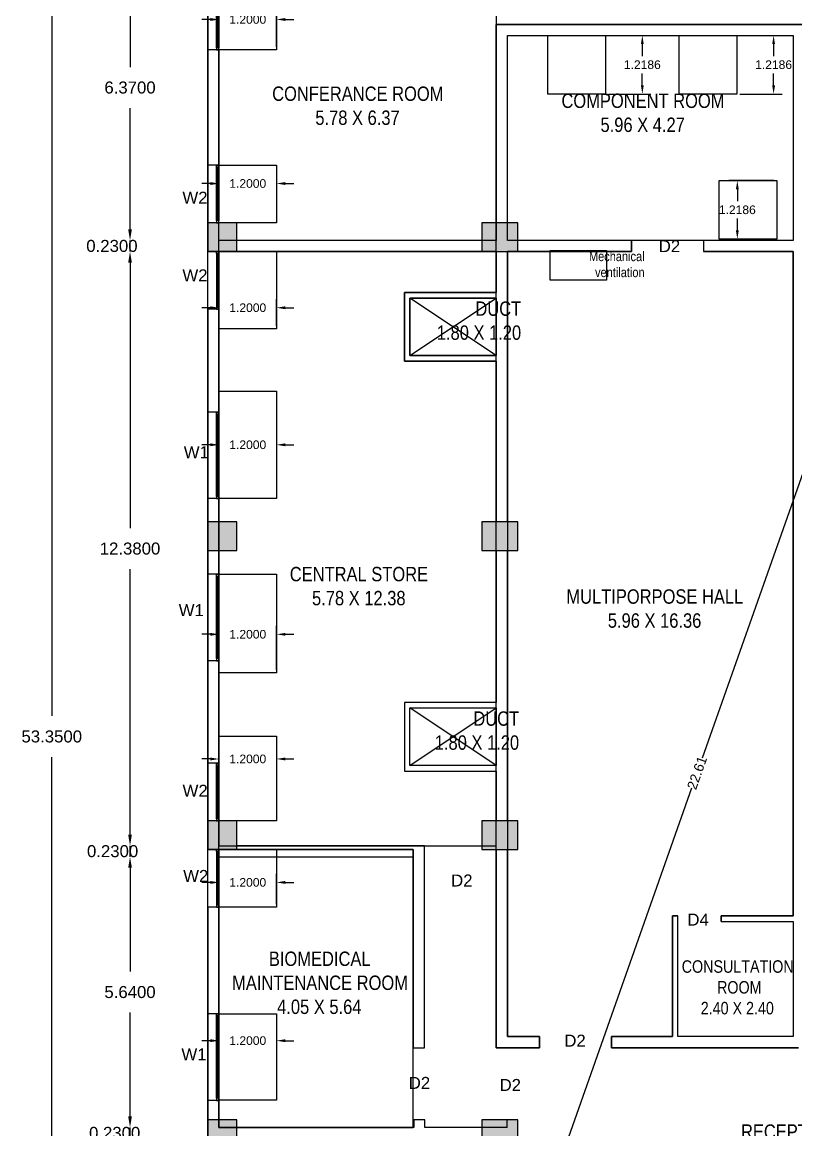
# Model space of a CAD drawing. Header units: metres. Extents: x -38 to 401, y 28 to 287.
# Drawn here: x 236.53 to 252.66, y 51.24 to 74.32 of the extents above; entities that cross this region are included whole.
import ezdxf

# ---------------------------------------------------------------- set-up
doc = ezdxf.new("R2010")
doc.units = ezdxf.units.M
for name, color, linetype in [('BLK_1_FLR_7_AC_ROOM_1', 117, 'Continuous'), ('BLK_1_FLR_7_AC_ROOM_13', 117, 'Continuous'), ('BLK_1_FLR_7_AC_ROOM_2', 117, 'Continuous'), ('BLK_1_FLR_7_AC_ROOM_3', 117, 'Continuous'), ('BLK_1_FLR_7_ACROOM_13_LIGHT_VENTILATION_1', 117, 'Continuous'), ('BLK_1_FLR_7_ACROOM_13_LIGHT_VENTILATION_2', 117, 'Continuous'), ('BLK_1_FLR_7_ACROOM_1_LIGHT_VENTILATION_1', 117, 'Continuous'), ('BLK_1_FLR_7_ACROOM_1_LIGHT_VENTILATION_2', 117, 'Continuous'), ('BLK_1_FLR_7_ACROOM_2_LIGHT_VENTILATION_1', 117, 'Continuous'), ('BLK_1_FLR_7_ACROOM_2_LIGHT_VENTILATION_2', 117, 'Continuous'), ('BLK_1_FLR_7_ACROOM_2_LIGHT_VENTILATION_3', 117, 'Continuous'), ('BLK_1_FLR_7_ACROOM_2_LIGHT_VENTILATION_4', 117, 'Continuous'), ('BLK_1_FLR_7_ACROOM_3_LIGHT_VENTILATION_1', 117, 'Continuous'), ('BLK_1_FLR_7_ACROOM_3_LIGHT_VENTILATION_2', 117, 'Continuous'), ('BLK_1_FLR_7_BLT_UP_AREA_DEDUCT', 1, 'Continuous'), ('BLK_1_FLR_7_CARPET_AREA', 10, 'Continuous'), ('DIST_EXIT', 7, 'Continuous'), ('UBEAM', 1, 'Continuous'), ('UHATCH', 8, 'Continuous')]:
    doc.layers.add(name, color=color, linetype=linetype)
for name, color, linetype, lineweight in [('BLK_1_FLR_7_BLT_UP_AREA', 4, 'Continuous', 30), ('BLK_1_LVL_7_BLDG_FOOT_PRINT', 4, 'Continuous', 30), ('UCOLUMN', 6, 'Continuous', 30)]:
    doc.layers.add(name, color=color, linetype=linetype, lineweight=lineweight)
doc.styles.get("Standard").update_dxf_attribs({"font": 'arial.ttf'})
doc.dimstyles.get("Standard").update_dxf_attribs({"dimtxt": 0.18, "dimasz": 0.18, "dimexe": 0.18, "dimexo": 0.0625, "dimgap": 0.09, "dimtad": 0, "dimtih": 1, "dimtoh": 1, "dimdec": 4, "dimzin": 0, "dimdsep": 46, "dimtxsty": 'Standard', "dimcen": 0.09, "dimadec": 0, "dimazin": 0, "dimtfac": 1, "dimtdec": 4, "dimtofl": 0, "dimtmove": 0, "dimatfit": 3, "dimfxl": 0, "dimtolj": 1, "dimtzin": 0, "dimarcsym": 0})
doc.dimstyles.new('STANDARD$0', dxfattribs={"dimtxt": 7, "dimasz": 3, "dimexe": 3, "dimexo": 1, "dimgap": 1.5, "dimtad": 1, "dimdec": 1, "dimzin": 1, "dimdsep": 46, "dimlunit": 4, "dimtxsty": 'Standard', "dimblk": 'OBLIQUE', "dimcen": 0.09375, "dimdle": 1, "dimclrd": 8, "dimclre": 8, "dimclrt": 7, "dimadec": 1, "dimazin": 0, "dimtfac": 1, "dimtdec": 1, "dimtix": 1, "dimtmove": 2, "dimatfit": 3, "dimldrblk": 'ARCHTICK', "dimfxl": 0, "dimfrac": 2, "dimtolj": 1, "dimtzin": 0, "dimarcsym": 0})

# ---------------------------------------------------------------- blocks, each defined once
blk = doc.blocks.new('600X600')
at = {"layer": 'UHATCH', "linetype": 'Continuous'}
h = blk.add_hatch(color=256, dxfattribs=at)
h.dxf.hatch_style = 1
h.paths.add_polyline_path([(600, 600), (0, 600), (0, 0), (600, 0)])
at = {"layer": 'UCOLUMN', "linetype": 'Continuous'}
blk.add_lwpolyline([(0, 0), (600, 0), (600, 600), (0, 600)], close=True, dxfattribs=at)
blk = doc.blocks.new('750 x 750')
blk.add_blockref('600X600', (0, 75))
blk = doc.blocks.new('600X750')
at = {"layer": 'UHATCH', "linetype": 'Continuous'}
h = blk.add_hatch(color=256, dxfattribs=at)
h.dxf.hatch_style = 1
h.paths.add_polyline_path([(0, 600), (-750, 600), (-750, 0), (0, 0)])
at = {"layer": 'UCOLUMN', "linetype": 'Continuous'}
blk.add_lwpolyline([(0, 0), (-750, 0), (-750, 600), (0, 600)], close=True, dxfattribs=at)
blk = doc.blocks.new('ASDFSDFSDFDFD')
at = {"layer": 'UBEAM', "linetype": 'Continuous'}
for p in [(-21550, 21615), (-21550, 15385), (-21550, 9155), (-21550, 2927)]:
    blk.add_blockref('750 x 750', p, dxfattribs=at)
at = {"layer": 'UBEAM', "xscale": -1}
for p in [(-15840, 21690), (-15840, 15460), (-15840, 9230), (-15840, 3002)]:
    blk.add_blockref('600X750', p, dxfattribs=at)
blk = doc.blocks.new('*D42')
at = {"color": 0, "lineweight": -2}
for p, q in [((237.149, 85.881), (237.149, 59.864)), ((237.149, 32.991), (237.149, 59.008))]:
    blk.add_line(p, q, dxfattribs=at)
at = {"color": 0}
for points in [[(237.111, 85.881), (237.187, 85.881), (237.149, 86.111)], [(237.111, 32.991), (237.187, 32.991), (237.149, 32.761)]]:
    blk.add_solid(points, dxfattribs=at)
at = {"layer": 'Defpoints', "color": 0}
for p in [(237.149, 86.111), (240.404, 86.111), (240.404, 32.761)]:
    blk.add_point(p, dxfattribs=at)
at = {"color": 0, "lineweight": 25, "insert": (237.149, 59.436), "char_height": 0.25, "attachment_point": 5}
blk.add_mtext('\\A1;53.3500', dxfattribs=at)
blk = doc.blocks.new('*D344')
at = {"color": 0, "lineweight": -2}
for p, q in [((238.78, 51.521), (238.78, 51.751)), ((238.78, 51.061), (238.78, 51.291)), ((238.78, 50.831), (238.78, 50.601))]:
    blk.add_line(p, q, dxfattribs=at)
at = {"color": 0}
for points in [[(238.742, 51.521), (238.819, 51.521), (238.78, 51.291)], [(238.742, 50.831), (238.819, 50.831), (238.78, 51.061)]]:
    blk.add_solid(points, dxfattribs=at)
at = {"layer": 'Defpoints', "color": 0}
for p in [(238.78, 51.291), (240.634, 51.291), (240.634, 51.061)]:
    blk.add_point(p, dxfattribs=at)
at = {"color": 0, "lineweight": 25, "insert": (238.46, 51.176), "char_height": 0.25, "attachment_point": 5}
blk.add_mtext('\\A1;0.2300', dxfattribs=at)
blk = doc.blocks.new('*D345')
at = {"color": 0, "lineweight": -2}
for p, q in [((238.78, 56.701), (238.78, 54.539)), ((238.78, 51.521), (238.78, 53.683))]:
    blk.add_line(p, q, dxfattribs=at)
at = {"color": 0}
for points in [[(238.742, 56.701), (238.819, 56.701), (238.78, 56.931)], [(238.742, 51.521), (238.819, 51.521), (238.78, 51.291)]]:
    blk.add_solid(points, dxfattribs=at)
at = {"layer": 'Defpoints', "color": 0}
for p in [(238.78, 56.931), (240.634, 56.931), (240.634, 51.291)]:
    blk.add_point(p, dxfattribs=at)
at = {"color": 0, "lineweight": 25, "insert": (238.78, 54.111), "char_height": 0.25, "attachment_point": 5}
blk.add_mtext('\\A1;5.6400', dxfattribs=at)
blk = doc.blocks.new('*D346')
at = {"color": 0, "lineweight": -2}
for p, q in [((238.78, 57.391), (238.78, 57.621)), ((238.78, 56.931), (238.78, 57.161)), ((238.78, 56.701), (238.78, 56.471))]:
    blk.add_line(p, q, dxfattribs=at)
at = {"color": 0}
for points in [[(238.742, 57.391), (238.819, 57.391), (238.78, 57.161)], [(238.742, 56.701), (238.819, 56.701), (238.78, 56.931)]]:
    blk.add_solid(points, dxfattribs=at)
at = {"layer": 'Defpoints', "color": 0}
for p in [(238.78, 57.161), (240.634, 57.161), (240.634, 56.931)]:
    blk.add_point(p, dxfattribs=at)
at = {"color": 0, "lineweight": 25, "insert": (238.417, 57.046), "char_height": 0.25, "attachment_point": 5}
blk.add_mtext('\\A1;0.2300', dxfattribs=at)
blk = doc.blocks.new('*D347')
at = {"color": 0, "lineweight": -2}
for p, q in [((238.78, 69.311), (238.78, 63.779)), ((238.78, 57.391), (238.78, 62.923))]:
    blk.add_line(p, q, dxfattribs=at)
at = {"color": 0}
for points in [[(238.742, 69.311), (238.819, 69.311), (238.78, 69.541)], [(238.742, 57.391), (238.819, 57.391), (238.78, 57.161)]]:
    blk.add_solid(points, dxfattribs=at)
at = {"layer": 'Defpoints', "color": 0}
for p in [(238.78, 69.541), (240.634, 69.541), (240.634, 57.161)]:
    blk.add_point(p, dxfattribs=at)
at = {"color": 0, "lineweight": 25, "insert": (238.78, 63.351), "char_height": 0.25, "attachment_point": 5}
blk.add_mtext('\\A1;12.3800', dxfattribs=at)
blk = doc.blocks.new('*D348')
at = {"color": 0, "lineweight": -2}
for p, q in [((238.78, 70.001), (238.78, 70.231)), ((238.78, 69.541), (238.78, 69.771)), ((238.78, 69.311), (238.78, 69.081))]:
    blk.add_line(p, q, dxfattribs=at)
at = {"color": 0}
for points in [[(238.742, 70.001), (238.819, 70.001), (238.78, 69.771)], [(238.742, 69.311), (238.819, 69.311), (238.78, 69.541)]]:
    blk.add_solid(points, dxfattribs=at)
at = {"layer": 'Defpoints', "color": 0}
for p in [(238.78, 69.771), (240.634, 69.771), (240.634, 69.541)]:
    blk.add_point(p, dxfattribs=at)
at = {"color": 0, "lineweight": 25, "insert": (238.403, 69.656), "char_height": 0.25, "attachment_point": 5}
blk.add_mtext('\\A1;0.2300', dxfattribs=at)
blk = doc.blocks.new('*D349')
at = {"color": 0, "lineweight": -2}
for p, q in [((238.78, 75.911), (238.78, 73.384)), ((238.78, 70.001), (238.78, 72.528))]:
    blk.add_line(p, q, dxfattribs=at)
at = {"color": 0}
for points in [[(238.742, 75.911), (238.819, 75.911), (238.78, 76.141)], [(238.742, 70.001), (238.819, 70.001), (238.78, 69.771)]]:
    blk.add_solid(points, dxfattribs=at)
at = {"layer": 'Defpoints', "color": 0}
for p in [(238.78, 76.141), (240.634, 76.141), (240.634, 69.771)]:
    blk.add_point(p, dxfattribs=at)
at = {"color": 0, "lineweight": 25, "insert": (238.78, 72.956), "char_height": 0.25, "attachment_point": 5}
blk.add_mtext('\\A1;6.3700', dxfattribs=at)
blk = doc.blocks.new('*D843')
at = {"layer": 'Defpoints', "color": 0}
for p in [(254.357, 69.341), (246.839, 48.016), (246.839, 48.016)]:
    blk.add_point(p, dxfattribs=at)
at = {"layer": 'DIST_EXIT', "color": 0, "lineweight": -2}
for p, q in [((254.306, 69.198), (250.707, 58.987)), ((246.89, 48.16), (250.489, 58.37))]:
    blk.add_line(p, q, dxfattribs=at)
at = {"layer": 'DIST_EXIT', "color": 0}
for points in [[(254.282, 69.206), (254.33, 69.189), (254.357, 69.341)], [(246.866, 48.168), (246.914, 48.152), (246.839, 48.016)]]:
    blk.add_solid(points, dxfattribs=at)
at = {"layer": 'DIST_EXIT', "color": 0, "lineweight": 30, "insert": (250.598, 58.679), "char_height": 0.2032, "attachment_point": 5, "rotation": 70.5803}
blk.add_mtext('\\A1;22.61', dxfattribs=at)
blk = doc.blocks.new('*D1059')
at = {"layer": 'BLK_1_FLR_7_ACROOM_1_LIGHT_VENTILATION_1', "color": 0, "lineweight": -2}
for p, q in [((240.634, 73.803), (240.634, 74.555)), ((241.834, 73.803), (241.834, 74.555)), ((240.454, 74.375), (240.274, 74.375)), ((242.014, 74.375), (242.194, 74.375))]:
    blk.add_line(p, q, dxfattribs=at)
at = {"layer": 'BLK_1_FLR_7_ACROOM_1_LIGHT_VENTILATION_1', "color": 0}
for points in [[(240.454, 74.405), (240.454, 74.345), (240.634, 74.375)], [(242.014, 74.405), (242.014, 74.345), (241.834, 74.375)]]:
    blk.add_solid(points, dxfattribs=at)
at = {"layer": 'Defpoints', "color": 0}
for p in [(240.634, 74.375), (240.634, 73.741), (241.834, 73.741)]:
    blk.add_point(p, dxfattribs=at)
at = {"layer": 'BLK_1_FLR_7_ACROOM_1_LIGHT_VENTILATION_1', "color": 0, "lineweight": 30, "insert": (241.234, 74.375), "char_height": 0.18, "attachment_point": 5}
blk.add_mtext('\\A1;1.2000', dxfattribs=at)
blk = doc.blocks.new('*D1060')
at = {"layer": 'BLK_1_FLR_7_ACROOM_1_LIGHT_VENTILATION_2', "color": 0, "lineweight": -2}
for p, q in [((240.634, 71.278), (240.634, 70.777)), ((241.834, 71.278), (241.834, 70.777)), ((240.454, 70.957), (240.274, 70.957)), ((242.014, 70.957), (242.194, 70.957))]:
    blk.add_line(p, q, dxfattribs=at)
at = {"layer": 'BLK_1_FLR_7_ACROOM_1_LIGHT_VENTILATION_2', "color": 0}
for points in [[(240.454, 70.987), (240.454, 70.927), (240.634, 70.957)], [(242.014, 70.987), (242.014, 70.927), (241.834, 70.957)]]:
    blk.add_solid(points, dxfattribs=at)
at = {"layer": 'Defpoints', "color": 0}
for p in [(240.634, 71.341), (241.834, 71.341), (240.634, 70.957)]:
    blk.add_point(p, dxfattribs=at)
at = {"layer": 'BLK_1_FLR_7_ACROOM_1_LIGHT_VENTILATION_2', "color": 0, "lineweight": 30, "insert": (241.234, 70.957), "char_height": 0.18, "attachment_point": 5}
blk.add_mtext('\\A1;1.2000', dxfattribs=at)
blk = doc.blocks.new('*D1061')
at = {"layer": 'BLK_1_FLR_7_ACROOM_2_LIGHT_VENTILATION_1', "color": 0, "lineweight": -2}
for p, q in [((240.634, 67.99), (240.634, 68.549)), ((241.834, 67.99), (241.834, 68.549)), ((240.454, 68.369), (240.274, 68.369)), ((242.014, 68.369), (242.194, 68.369))]:
    blk.add_line(p, q, dxfattribs=at)
at = {"layer": 'BLK_1_FLR_7_ACROOM_2_LIGHT_VENTILATION_1', "color": 0}
for points in [[(240.454, 68.399), (240.454, 68.339), (240.634, 68.369)], [(242.014, 68.399), (242.014, 68.339), (241.834, 68.369)]]:
    blk.add_solid(points, dxfattribs=at)
at = {"layer": 'Defpoints', "color": 0}
for p in [(240.634, 68.369), (240.634, 67.927), (241.834, 67.927)]:
    blk.add_point(p, dxfattribs=at)
at = {"layer": 'BLK_1_FLR_7_ACROOM_2_LIGHT_VENTILATION_1', "color": 0, "lineweight": 30, "insert": (241.234, 68.369), "char_height": 0.18, "attachment_point": 5}
blk.add_mtext('\\A1;1.2000', dxfattribs=at)
blk = doc.blocks.new('*D1062')
at = {"layer": 'BLK_1_FLR_7_ACROOM_2_LIGHT_VENTILATION_2', "color": 0, "lineweight": -2}
for p, q in [((240.634, 66.568), (240.634, 65.334)), ((241.834, 66.568), (241.834, 65.334)), ((240.454, 65.514), (240.274, 65.514)), ((242.014, 65.514), (242.194, 65.514))]:
    blk.add_line(p, q, dxfattribs=at)
at = {"layer": 'BLK_1_FLR_7_ACROOM_2_LIGHT_VENTILATION_2', "color": 0}
for points in [[(240.454, 65.544), (240.454, 65.484), (240.634, 65.514)], [(242.014, 65.544), (242.014, 65.484), (241.834, 65.514)]]:
    blk.add_solid(points, dxfattribs=at)
at = {"layer": 'Defpoints', "color": 0}
for p in [(240.634, 66.63), (241.834, 66.63), (241.834, 65.514)]:
    blk.add_point(p, dxfattribs=at)
at = {"layer": 'BLK_1_FLR_7_ACROOM_2_LIGHT_VENTILATION_2', "color": 0, "lineweight": 30, "insert": (241.234, 65.514), "char_height": 0.18, "attachment_point": 5}
blk.add_mtext('\\A1;1.2000', dxfattribs=at)
blk = doc.blocks.new('*D1063')
at = {"layer": 'BLK_1_FLR_7_ACROOM_2_LIGHT_VENTILATION_3', "color": 0, "lineweight": -2}
for p, q in [((240.634, 60.825), (240.634, 61.745)), ((241.834, 60.825), (241.834, 61.745)), ((240.454, 61.565), (240.274, 61.565)), ((242.014, 61.565), (242.194, 61.565))]:
    blk.add_line(p, q, dxfattribs=at)
at = {"layer": 'BLK_1_FLR_7_ACROOM_2_LIGHT_VENTILATION_3', "color": 0}
for points in [[(240.454, 61.595), (240.454, 61.535), (240.634, 61.565)], [(242.014, 61.595), (242.014, 61.535), (241.834, 61.565)]]:
    blk.add_solid(points, dxfattribs=at)
at = {"layer": 'Defpoints', "color": 0}
for p in [(240.634, 61.565), (240.634, 60.763), (241.834, 60.763)]:
    blk.add_point(p, dxfattribs=at)
at = {"layer": 'BLK_1_FLR_7_ACROOM_2_LIGHT_VENTILATION_3', "color": 0, "lineweight": 30, "insert": (241.234, 61.565), "char_height": 0.18, "attachment_point": 5}
blk.add_mtext('\\A1;1.2000', dxfattribs=at)
blk = doc.blocks.new('*D1064')
at = {"layer": 'BLK_1_FLR_7_ACROOM_2_LIGHT_VENTILATION_4', "color": 0, "lineweight": -2}
for p, q in [((240.634, 59.378), (240.634, 58.788)), ((241.834, 59.378), (241.834, 58.788)), ((240.454, 58.968), (240.274, 58.968)), ((242.014, 58.968), (242.194, 58.968))]:
    blk.add_line(p, q, dxfattribs=at)
at = {"layer": 'BLK_1_FLR_7_ACROOM_2_LIGHT_VENTILATION_4', "color": 0}
for points in [[(240.454, 58.998), (240.454, 58.938), (240.634, 58.968)], [(242.014, 58.998), (242.014, 58.938), (241.834, 58.968)]]:
    blk.add_solid(points, dxfattribs=at)
at = {"layer": 'Defpoints', "color": 0}
for p in [(240.634, 59.44), (241.834, 59.44), (240.634, 58.968)]:
    blk.add_point(p, dxfattribs=at)
at = {"layer": 'BLK_1_FLR_7_ACROOM_2_LIGHT_VENTILATION_4', "color": 0, "lineweight": 30, "insert": (241.234, 58.968), "char_height": 0.18, "attachment_point": 5}
blk.add_mtext('\\A1;1.2000', dxfattribs=at)
blk = doc.blocks.new('*D1065')
at = {"layer": 'BLK_1_FLR_7_ACROOM_3_LIGHT_VENTILATION_1', "color": 0, "lineweight": -2}
for p, q in [((240.634, 55.943), (240.634, 56.576)), ((241.834, 55.943), (241.834, 56.576)), ((240.454, 56.396), (240.274, 56.396)), ((242.014, 56.396), (242.194, 56.396))]:
    blk.add_line(p, q, dxfattribs=at)
at = {"layer": 'BLK_1_FLR_7_ACROOM_3_LIGHT_VENTILATION_1', "color": 0}
for points in [[(240.454, 56.426), (240.454, 56.366), (240.634, 56.396)], [(242.014, 56.426), (242.014, 56.366), (241.834, 56.396)]]:
    blk.add_solid(points, dxfattribs=at)
at = {"layer": 'Defpoints', "color": 0}
for p in [(240.634, 56.396), (240.634, 55.881), (241.834, 55.881)]:
    blk.add_point(p, dxfattribs=at)
at = {"layer": 'BLK_1_FLR_7_ACROOM_3_LIGHT_VENTILATION_1', "color": 0, "lineweight": 30, "insert": (241.234, 56.396), "char_height": 0.18, "attachment_point": 5}
blk.add_mtext('\\A1;1.2000', dxfattribs=at)
blk = doc.blocks.new('*D1066')
at = {"layer": 'BLK_1_FLR_7_ACROOM_3_LIGHT_VENTILATION_2', "color": 0, "lineweight": -2}
for p, q in [((240.634, 53.593), (240.634, 52.919)), ((241.834, 53.593), (241.834, 52.919)), ((240.454, 53.099), (240.274, 53.099)), ((242.014, 53.099), (242.194, 53.099))]:
    blk.add_line(p, q, dxfattribs=at)
at = {"layer": 'BLK_1_FLR_7_ACROOM_3_LIGHT_VENTILATION_2', "color": 0}
for points in [[(240.454, 53.129), (240.454, 53.069), (240.634, 53.099)], [(242.014, 53.129), (242.014, 53.069), (241.834, 53.099)]]:
    blk.add_solid(points, dxfattribs=at)
at = {"layer": 'Defpoints', "color": 0}
for p in [(240.634, 53.656), (241.834, 53.656), (240.634, 53.099)]:
    blk.add_point(p, dxfattribs=at)
at = {"layer": 'BLK_1_FLR_7_ACROOM_3_LIGHT_VENTILATION_2', "color": 0, "lineweight": 30, "insert": (241.234, 53.099), "char_height": 0.18, "attachment_point": 5}
blk.add_mtext('\\A1;1.2000', dxfattribs=at)
blk = doc.blocks.new('*D1073')
at = {"layer": 'BLK_1_FLR_7_ACROOM_13_LIGHT_VENTILATION_1', "color": 0, "lineweight": -2}
for p, q in [((248.752, 74.041), (249.637, 74.041)), ((249.457, 73.861), (249.457, 73.614)), ((249.457, 73.002), (249.457, 73.25)), ((248.752, 72.822), (249.637, 72.822))]:
    blk.add_line(p, q, dxfattribs=at)
at = {"layer": 'BLK_1_FLR_7_ACROOM_13_LIGHT_VENTILATION_1', "color": 0}
for points in [[(249.427, 73.861), (249.487, 73.861), (249.457, 74.041)], [(249.427, 73.002), (249.487, 73.002), (249.457, 72.822)]]:
    blk.add_solid(points, dxfattribs=at)
at = {"layer": 'Defpoints', "color": 0}
for p in [(248.689, 74.041), (248.689, 72.822), (249.457, 72.822)]:
    blk.add_point(p, dxfattribs=at)
at = {"layer": 'BLK_1_FLR_7_ACROOM_13_LIGHT_VENTILATION_1', "color": 0, "lineweight": 30, "insert": (249.457, 73.432), "char_height": 0.18, "attachment_point": 5}
blk.add_mtext('\\A1;1.2186', dxfattribs=at)
blk = doc.blocks.new('*D1110')
at = {"layer": 'BLK_1_FLR_7_ACROOM_13_LIGHT_VENTILATION_2', "color": 0, "lineweight": -2}
for p, q in [((251.488, 74.041), (252.373, 74.041)), ((252.193, 73.861), (252.193, 73.614)), ((252.193, 73.002), (252.193, 73.25)), ((251.488, 72.822), (252.373, 72.822))]:
    blk.add_line(p, q, dxfattribs=at)
at = {"layer": 'BLK_1_FLR_7_ACROOM_13_LIGHT_VENTILATION_2', "color": 0}
for points in [[(252.163, 73.861), (252.223, 73.861), (252.193, 74.041)], [(252.163, 73.002), (252.223, 73.002), (252.193, 72.822)]]:
    blk.add_solid(points, dxfattribs=at)
at = {"layer": 'Defpoints', "color": 0}
for p in [(251.425, 74.041), (251.425, 72.822), (252.193, 72.822)]:
    blk.add_point(p, dxfattribs=at)
at = {"layer": 'BLK_1_FLR_7_ACROOM_13_LIGHT_VENTILATION_2', "color": 0, "lineweight": 30, "insert": (252.193, 73.432), "char_height": 0.18, "attachment_point": 5}
blk.add_mtext('\\A1;1.2186', dxfattribs=at)
blk = doc.blocks.new('*D1111')
at = {"layer": 'BLK_1_FLR_7_ACROOM_13_LIGHT_VENTILATION_2', "color": 0, "lineweight": -2}
for p, q in [((252.195, 71.018), (251.257, 71.018)), ((251.437, 70.838), (251.437, 70.591)), ((251.437, 69.98), (251.437, 70.227)), ((252.195, 69.8), (251.257, 69.8))]:
    blk.add_line(p, q, dxfattribs=at)
at = {"layer": 'BLK_1_FLR_7_ACROOM_13_LIGHT_VENTILATION_2', "color": 0}
for points in [[(251.407, 70.838), (251.467, 70.838), (251.437, 71.018)], [(251.407, 69.98), (251.467, 69.98), (251.437, 69.8)]]:
    blk.add_solid(points, dxfattribs=at)
at = {"layer": 'Defpoints', "color": 0}
for p in [(252.258, 71.018), (251.437, 69.8), (252.258, 69.8)]:
    blk.add_point(p, dxfattribs=at)
at = {"layer": 'BLK_1_FLR_7_ACROOM_13_LIGHT_VENTILATION_2', "color": 0, "lineweight": 30, "insert": (251.437, 70.409), "char_height": 0.18, "attachment_point": 5}
blk.add_mtext('\\A1;1.2186', dxfattribs=at)

msp = doc.modelspace()

# ---------------------------------------------------------------- linework, layer by layer
at = {"color": 7, "lineweight": 25}
for p, q in [((240.40406, 75.54091), (240.40406, 73.74091)), ((240.58295, 73.7835), (240.58295, 75.52485)), ((240.60498, 75.49832), (240.60499, 73.7835)), ((240.6135, 75.49832), (240.61351, 73.7835)), ((240.63405, 75.52485), (240.63406, 73.7835)), ((246.41406, 68.68624), (246.41406, 74.27091)), ((246.41406, 74.27091), (253.54406, 74.27091)), ((246.64406, 69.77091), (246.64406, 74.04091)), ((246.64406, 74.04091), (252.59906, 74.04091)), ((252.59906, 74.04091), (252.59906, 69.77091)), ((240.40408, 73.74091), (240.40406, 71.34091)), ((240.63408, 73.74091), (240.40408, 73.74091)), ((240.63408, 73.74091), (240.63406, 71.34091)), ((240.63406, 71.34091), (240.40406, 71.34091)), ((240.40406, 71.34091), (240.40406, 70.14091)), ((240.58295, 70.1835), (240.58295, 71.32485)), ((240.63405, 71.32485), (240.63406, 70.1835)), ((240.60498, 71.29832), (240.60499, 70.1835)), ((240.6135, 71.29832), (240.61351, 70.1835)), ((240.40406, 70.14091), (240.40406, 69.54091)), ((240.63406, 70.14091), (240.40406, 70.14091)), ((240.63406, 69.54091), (240.63406, 70.14091)), ((246.41406, 69.77091), (240.63406, 69.77091)), ((249.22906, 69.77091), (246.64406, 69.77091)), ((249.22906, 69.77091), (249.22906, 69.54091)), ((252.59906, 69.77091), (250.72906, 69.77091)), ((250.72906, 69.77091), (250.72906, 69.54091)), ((240.63406, 69.54091), (240.40406, 69.54091)), ((240.40406, 68.34091), (240.40406, 69.54091)), ((240.58295, 69.49832), (240.58295, 68.35696)), ((240.60498, 68.3835), (240.60499, 69.49832)), ((240.6135, 68.3835), (240.61351, 69.49832)), ((240.63405, 68.35696), (240.63406, 69.49832)), ((246.41406, 69.54091), (240.63406, 69.54091)), ((249.22906, 69.54091), (246.64406, 69.54091)), ((246.64406, 69.54091), (246.64406, 53.18341)), ((252.59906, 69.54091), (250.72906, 69.54091)), ((252.59906, 55.69841), (252.59906, 69.54091)), ((246.41406, 67.37124), (246.41406, 68.57125)), ((240.63406, 68.34091), (240.40406, 68.34091)), ((240.40406, 68.34091), (240.40408, 66.19591)), ((240.63405, 66.19591), (240.63405, 68.34091)), ((246.41406, 60.14557), (246.41406, 67.25624)), ((240.40406, 66.19591), (240.40406, 64.39591)), ((240.63405, 66.19591), (240.40408, 66.19591)), ((240.58295, 64.4385), (240.58295, 66.17985)), ((240.60498, 66.15332), (240.60499, 64.4385)), ((240.6135, 66.15332), (240.61351, 64.4385)), ((240.63405, 66.17985), (240.63406, 64.4385)), ((240.40406, 64.39591), (240.40406, 62.81591)), ((240.63408, 64.39591), (240.40408, 64.39591)), ((240.63406, 62.81591), (240.63408, 64.39591)), ((240.63406, 62.81591), (240.40406, 62.81591)), ((240.40406, 62.81591), (240.40406, 61.01591)), ((240.58295, 61.0585), (240.58295, 62.79985)), ((240.60498, 62.77332), (240.60499, 61.0585)), ((240.6135, 62.77332), (240.61351, 61.0585)), ((240.63405, 62.79985), (240.63406, 61.0585)), ((240.63406, 61.01591), (240.40406, 61.01591)), ((240.40406, 61.01591), (240.40406, 58.88091)), ((240.63406, 58.88091), (240.63406, 61.01591)), ((246.41406, 58.83057), (246.41406, 60.03058)), ((240.63406, 58.88091), (240.40406, 58.88091)), ((240.40407, 58.88091), (240.40407, 57.68091)), ((240.58296, 57.7235), (240.58295, 58.86485)), ((240.63406, 58.86485), (240.63407, 57.7235)), ((240.60499, 58.83832), (240.605, 57.7235)), ((240.61351, 58.83832), (240.61352, 57.7235)), ((246.41406, 52.95341), (246.41406, 58.71557)), ((240.63406, 57.68091), (240.40406, 57.68091)), ((240.40407, 55.88091), (240.40407, 57.08091)), ((240.63407, 57.08091), (240.40407, 57.08091)), ((240.58296, 57.03832), (240.58295, 55.89696)), ((240.60499, 55.9235), (240.605, 57.03832)), ((240.61351, 55.9235), (240.61352, 57.03832)), ((240.62906, 57.16091), (244.91406, 57.16091)), ((240.63406, 55.89696), (240.63407, 57.03832)), ((244.91406, 52.95341), (244.91406, 57.16091)), ((240.62906, 56.93091), (244.68406, 56.93091)), ((244.68406, 52.95341), (244.68406, 56.93091)), ((240.40407, 55.88091), (240.40406, 53.65591)), ((240.63407, 55.88091), (240.40407, 55.88091)), ((240.63406, 53.65591), (240.63407, 55.88091)), ((250.08406, 53.18341), (250.08406, 55.69841)), ((250.08406, 55.69841), (250.19906, 55.69841)), ((250.19906, 53.18341), (250.19906, 55.69841)), ((251.09906, 55.69841), (252.59906, 55.69841)), ((251.09906, 55.58341), (251.09906, 55.69841)), ((251.09906, 55.58341), (252.59906, 55.58341)), ((252.59906, 55.58341), (252.59906, 53.18341)), ((240.63406, 53.65591), (240.40406, 53.65591)), ((240.40406, 53.65591), (240.40406, 51.85591)), ((240.58295, 51.8985), (240.58295, 53.63985)), ((240.60498, 53.61332), (240.60499, 51.8985)), ((240.6135, 53.61332), (240.61351, 51.8985)), ((240.63405, 53.63985), (240.63406, 51.8985)), ((246.64406, 53.18341), (247.31406, 53.18341)), ((247.31406, 53.18341), (247.31406, 52.95341)), ((248.81406, 52.95341), (248.81406, 53.18341)), ((248.81406, 53.18341), (250.08406, 53.18341)), ((252.59906, 53.18341), (250.19906, 53.18341)), ((244.68406, 52.95341), (244.91406, 52.95341)), ((247.31406, 52.95341), (246.41406, 52.95341)), ((252.71406, 52.95341), (248.81406, 52.95341)), ((240.40406, 51.85591), (240.40406, 49.07591)), ((240.63406, 51.85591), (240.40406, 51.85591)), ((240.63406, 51.29091), (240.63406, 51.85591)), ((244.69506, 51.29091), (240.63406, 51.29091)), ((246.63906, 51.29091), (244.92506, 51.29091)), ((246.86406, 51.45341), (246.63406, 51.45341)), ((246.63406, 51.45341), (246.63406, 51.29091)), ((246.86406, 49.33091), (246.86406, 51.45341))]:
    msp.add_line(p, q, dxfattribs=at)
for points in [[(240.63406, 73.7835), (240.58295, 73.7835), (240.58295, 73.74091), (240.63406, 73.74091)], [(240.63405, 71.29832), (240.58295, 71.29832), (240.58295, 71.34091), (240.63405, 71.34091)], [(240.63406, 70.1835), (240.58295, 70.1835), (240.58295, 70.14091), (240.63406, 70.14091)], [(240.63406, 69.49832), (240.58295, 69.49832), (240.58295, 69.54091), (240.63406, 69.54091)], [(247.53378, 69.56344), (248.71321, 69.56344), (248.71321, 68.94202), (247.53378, 68.94202)], [(244.61407, 67.37124), (246.41406, 67.37124), (246.41406, 68.57124), (244.61407, 68.57124)], [(240.63405, 68.3835), (240.58295, 68.3835), (240.58295, 68.34091), (240.63405, 68.34091)], [(240.63405, 66.15332), (240.58295, 66.15332), (240.58295, 66.19591), (240.63405, 66.19591)], [(240.63406, 64.4385), (240.58295, 64.4385), (240.58295, 64.39591), (240.63406, 64.39591)], [(240.63405, 62.77332), (240.58295, 62.77332), (240.58295, 62.81591), (240.63405, 62.81591)], [(240.63406, 61.0585), (240.58295, 61.0585), (240.58295, 61.01591), (240.63406, 61.01591)], [(244.61407, 60.03057), (246.41408, 60.03057), (246.41408, 58.83057), (244.61407, 58.83057)], [(240.63406, 58.83832), (240.58295, 58.83832), (240.58295, 58.88091), (240.63406, 58.88091)], [(240.63407, 57.7235), (240.58296, 57.7235), (240.58296, 57.68091), (240.63407, 57.68091)], [(240.63407, 57.03832), (240.58296, 57.03832), (240.58296, 57.08091), (240.63407, 57.08091)], [(240.63406, 55.9235), (240.58295, 55.9235), (240.58295, 55.88091), (240.63406, 55.88091)], [(240.63405, 53.61332), (240.58295, 53.61332), (240.58295, 53.65591), (240.63405, 53.65591)], [(240.63406, 51.8985), (240.58295, 51.8985), (240.58295, 51.85591), (240.63406, 51.85591)]]:
    msp.add_lwpolyline(points, close=True, dxfattribs=at)
for points in [[(246.41406, 67.25624), (244.49907, 67.25624), (244.49907, 68.68624), (246.41406, 68.68624)], [(244.61407, 67.37124), (246.41406, 68.57124)], [(246.41406, 67.37124), (244.61407, 68.57124)], [(246.64406, 68.68624), (246.64406, 67.25624)], [(246.64406, 68.68624), (246.64406, 68.68624), (246.64406, 67.25624)], [(246.41406, 60.14557), (244.49907, 60.14557), (244.49907, 58.71557), (246.41406, 58.71557)], [(244.61407, 58.83057), (246.41408, 60.03057)], [(246.41408, 58.83057), (244.61407, 60.03057)], [(246.64406, 60.14557), (246.64406, 58.71557)], [(246.64406, 58.71557), (246.64406, 60.14557)], [(240.40406, 57.68091), (240.40406, 57.08091)], [(240.63406, 57.08091), (240.63406, 57.68091)], [(244.92506, 51.29091), (244.92506, 51.45341), (244.69506, 51.45341), (244.69506, 51.29091)]]:
    msp.add_lwpolyline(points, dxfattribs=at)
at = {"layer": 'BLK_1_FLR_7_AC_ROOM_1', "color": 2, "lineweight": 30}
msp.add_lwpolyline([(246.41406, 69.77091), (240.63406, 69.77091), (240.63406, 76.14091), (246.41406, 76.14091)], close=True, dxfattribs=at)
at = {"layer": 'BLK_1_FLR_7_AC_ROOM_13', "color": 2, "lineweight": 30}
msp.add_lwpolyline([(252.59906, 69.77091), (246.64406, 69.77091), (246.64406, 74.04091), (252.59906, 74.04091)], close=True, dxfattribs=at)
at = {"layer": 'BLK_1_FLR_7_AC_ROOM_2', "color": 2, "lineweight": 30}
msp.add_lwpolyline([(240.63407, 57.16091), (246.41406, 57.16091), (246.41406, 69.54091), (240.63407, 69.54091)], close=True, dxfattribs=at)
at = {"layer": 'BLK_1_FLR_7_AC_ROOM_3', "color": 2, "lineweight": 30}
msp.add_lwpolyline([(244.68406, 57.08091), (240.63406, 57.08091), (240.63406, 51.29091), (244.68406, 51.29091)], close=True, dxfattribs=at)
at = {"layer": 'BLK_1_FLR_7_ACROOM_13_LIGHT_VENTILATION_1', "color": 2, "lineweight": 30}
msp.add_lwpolyline([(248.68912, 74.04091), (248.68912, 72.82235), (247.48912, 72.82235), (247.48912, 74.04091)], close=True, dxfattribs=at)
at = {"layer": 'BLK_1_FLR_7_ACROOM_13_LIGHT_VENTILATION_2', "color": 2, "lineweight": 30}
for points in [[(251.42537, 74.04091), (251.42537, 72.82235), (250.22537, 72.82235), (250.22537, 74.04091)], [(252.25782, 71.01806), (252.25782, 69.79951), (251.05782, 69.79951), (251.05782, 71.01806)]]:
    msp.add_lwpolyline(points, close=True, dxfattribs=at)
at = {"layer": 'BLK_1_FLR_7_ACROOM_1_LIGHT_VENTILATION_1', "color": 2, "lineweight": 30}
msp.add_lwpolyline([(240.63405, 73.74091), (240.63405, 75.54091), (241.83405, 75.54091), (241.83405, 73.74091)], close=True, dxfattribs=at)
at = {"layer": 'BLK_1_FLR_7_ACROOM_1_LIGHT_VENTILATION_2', "color": 2, "lineweight": 30}
msp.add_lwpolyline([(240.63406, 70.14091), (240.63406, 71.34091), (241.83406, 71.34091), (241.83406, 70.14091)], close=True, dxfattribs=at)
at = {"layer": 'BLK_1_FLR_7_ACROOM_2_LIGHT_VENTILATION_1', "color": 2, "lineweight": 30}
msp.add_lwpolyline([(240.63406, 67.92716), (240.63406, 69.54091), (241.83406, 69.54091), (241.83406, 67.92716)], close=True, dxfattribs=at)
at = {"layer": 'BLK_1_FLR_7_ACROOM_2_LIGHT_VENTILATION_2', "color": 2, "lineweight": 30}
msp.add_lwpolyline([(240.63407, 64.39591), (240.63407, 66.63048), (241.83407, 66.63048), (241.83407, 64.39591)], close=True, dxfattribs=at)
at = {"layer": 'BLK_1_FLR_7_ACROOM_2_LIGHT_VENTILATION_3', "color": 2, "lineweight": 30}
msp.add_lwpolyline([(240.63405, 60.76251), (240.63405, 62.81591), (241.83405, 62.81591), (241.83405, 60.76251)], close=True, dxfattribs=at)
at = {"layer": 'BLK_1_FLR_7_ACROOM_2_LIGHT_VENTILATION_4', "color": 2, "lineweight": 30}
msp.add_lwpolyline([(240.63405, 57.68091), (240.63405, 59.44026), (241.83405, 59.44026), (241.83405, 57.68091)], close=True, dxfattribs=at)
at = {"layer": 'BLK_1_FLR_7_ACROOM_3_LIGHT_VENTILATION_1', "color": 2, "lineweight": 30}
msp.add_lwpolyline([(240.63405, 55.88091), (240.63405, 57.08091), (241.83405, 57.08091), (241.83405, 55.88091)], close=True, dxfattribs=at)
at = {"layer": 'BLK_1_FLR_7_ACROOM_3_LIGHT_VENTILATION_2', "color": 2, "lineweight": 30}
msp.add_lwpolyline([(240.63405, 51.85622), (240.63405, 53.65591), (241.83405, 53.65591), (241.83405, 51.85622)], close=True, dxfattribs=at)
at = {"layer": 'BLK_1_FLR_7_BLT_UP_AREA', "color": 12, "lineweight": 30}
msp.add_lwpolyline([(240.40406, 32.76079), (240.40406, 86.11091), (263.45406, 86.11091), (263.45406, 76.14091), (261.95406, 76.14091), (261.95406, 32.76079)], close=True, dxfattribs=at)
at = {"layer": 'BLK_1_FLR_7_BLT_UP_AREA_DEDUCT', "color": 12, "lineweight": 30}
for points in [[(244.61407, 68.57124), (246.41408, 68.57124), (246.41408, 67.37124), (244.61407, 67.37124)], [(244.61407, 60.03057), (246.41408, 60.03057), (246.41408, 58.83057), (244.61407, 58.83057)]]:
    msp.add_lwpolyline(points, close=True, dxfattribs=at)
at = {"layer": 'BLK_1_FLR_7_CARPET_AREA', "color": 15, "linetype": 'Continuous', "lineweight": 30}
for points in [[(253.54406, 74.27091), (246.41406, 74.27091), (246.41406, 70.14091), (246.11406, 70.14091), (246.11406, 69.77091), (241.00406, 69.77091), (241.00406, 70.14091), (240.63406, 70.14091), (240.63406, 75.77091)], [(246.86406, 49.33091), (246.86406, 51.45341), (246.11406, 51.45341), (246.11406, 51.29091), (244.92506, 51.29091), (244.92506, 51.45341), (244.69506, 51.45341), (244.69506, 51.29091), (241.00406, 51.29091), (241.00406, 51.45341), (240.63406, 51.45341), (240.63405, 57.08091), (244.68406, 57.08091), (244.68406, 52.95341), (244.91406, 52.95341), (244.91406, 57.16091), (241.00406, 57.16091), (241.00406, 57.68091), (240.63405, 57.68091), (240.63405, 63.31091), (241.00406, 63.31091), (241.00406, 63.91091), (240.63407, 63.91091), (240.63407, 69.54091), (246.41406, 69.54091), (246.41406, 68.68624), (244.49907, 68.68624), (244.49907, 67.25624), (246.41406, 67.25624), (246.41406, 63.91091), (246.11406, 63.91091), (246.11406, 63.31091), (246.41406, 63.31091), (246.41406, 60.14557), (244.49907, 60.14557), (244.49907, 58.71557), (246.41406, 58.71557), (246.41406, 57.68091), (246.11406, 57.68091), (246.11406, 57.16091), (246.11406, 57.08091), (246.41406, 57.08091), (246.41406, 52.95341), (247.31406, 52.95341), (247.31406, 53.18341), (246.64406, 53.18341), (246.64406, 57.08091), (246.86406, 57.08091), (246.86406, 57.68091), (246.64406, 57.68091), (246.64406, 63.31091), (246.86406, 63.31091), (246.86406, 63.91091), (246.64406, 63.91091), (246.64406, 69.54091), (249.22906, 69.54091), (249.22906, 69.77091), (246.86406, 69.77091), (246.86406, 70.14091), (246.64406, 70.14091), (246.64406, 74.04091), (252.59906, 74.04091), (252.59906, 69.77091), (250.72906, 69.77091), (250.72906, 69.54091), (252.59906, 69.54091), (252.59906, 55.69841), (251.09906, 55.69841), (251.09906, 55.58341), (252.59906, 55.58341), (252.59906, 53.18341), (250.19906, 53.18341), (250.19906, 55.69841), (250.08406, 55.69841), (250.08406, 53.18341), (248.81406, 53.18341), (248.81406, 52.95341), (252.71406, 52.95341)]]:
    msp.add_lwpolyline(points, dxfattribs=at)
at = {"layer": 'BLK_1_LVL_7_BLDG_FOOT_PRINT', "color": 1}
msp.add_lwpolyline([(240.40405, 32.76091), (240.40405, 86.10527), (263.45405, 86.11091), (263.45405, 76.14091), (261.95405, 76.14091), (261.95405, 32.76091)], close=True, dxfattribs=at)

# ---------------------------------------------------------------- block references
at = {"color": 7, "lineweight": 25, "xscale": 0.001, "yscale": 0.001, "zscale": 0.001}
msp.add_blockref('ASDFSDFSDFDFD', (261.95406, 47.85091), dxfattribs=at)
msp.add_blockref('ASDFSDFSDFDFD', (261.95406, 47.85091), dxfattribs=at)

# ---------------------------------------------------------------- texts
at = {"color": 7, "lineweight": 25}
for s, insert, char_height, width, attachment_point in [('{\\fArial Narrow|b0|i0|c0|p34;\\P{\\W6.817804; }CONFERANCE ROOM\\P\\W8.11661;  \\W1;5.78 X 6.37}', (241.09106, 72.1743), 0.3, 4.8308656, 7), ('{\\fArial Narrow|b0|i0|c0|p34;\\W7.71502; \\W1;COMPONENT ROOM\\P\\W8.11661;  \\W1;5.96 X 4.27}', (247.03409, 72.02713), 0.3, 4.8308656, 7), ('{\\fArial Narrow|b0|i0|c0|p34;Mechanical\\Pventilation}', (249.50382, 69.0043), 0.2, 2.774038, 9), ('{\\fArial Narrow|b0|i0|c0|p34;DUCT\\P1.80 X 1.20}', (246.93167, 67.69645), 0.3, 2.774038, 9), ('{\\fArial Narrow|b0|i0|c0|p34;\\P\\W5.18674;  \\W1;CENTRAL STORE\\P\\W7.61447;  \\W1;5.78 X 12.38}', (241.11806, 62.16569), 0.3, 4.8308656, 7), ('{\\fArial Narrow|b0|i0|c0|p34;\\W6.19254; \\W1;MULTIPORPOSE HALL\\P\\W7.61661;  \\W1;5.96 X 16.36}', (247.28224, 61.6981), 0.3, 4.8308656, 7), ('{\\fArial Narrow|b0|i0|c0|p34;DUCT\\P1.80 X 1.20}', (246.8892, 59.15578), 0.3, 2.774038, 9), ('{\\fArial Narrow|b0|i0|c0|p34;\\P\\W7.19263;  \\W1;BIOMEDICAL \\P{\\W6.365984; }MAINTENANCE ROOM\\P\\W8.09252;  \\W1;4.05 X 5.64}', (240.29924, 53.65125), 0.3, 4.8308656, 7), ('{\\fArial Narrow|b0|i0|c0|p34;\\W7.6572;  \\W1;CONSULTATION\\P\\W7.73471;   \\W1; ROOM\\P\\W6.70116;   \\W1;2.40 X 2.40}', (249.00991, 53.6436), 0.26, 4.8308656, 7), ('{\\fArial Narrow|b0|i0|c0|p34;\\W7.53738;  \\W1;RECEPTION \\P\\W8.04916;  \\W1;/ ENQUIRY\\P\\W7.6771;  \\W1;11.63 X 7.73}', (250.07299, 50.04999), 0.3, 4.8308656, 7)]:
    msp.add_mtext(s, dxfattribs=dict(at, insert=insert, char_height=char_height, width=width, attachment_point=attachment_point))
at = {"color": 7, "lineweight": 25, "char_height": 0.25, "attachment_point": 1}
for s, insert in [('W2', (239.8721, 70.78684)), ('D2', (249.7991, 69.77725)), ('W2', (239.8721, 69.16884)), ('W1', (239.9001, 65.48384)), ('W1', (239.7951, 62.19384)), ('W2', (239.8751, 58.43084)), ('W2', (239.8881, 56.65584)), ('D2', (245.4721, 56.56125)), ('D4', (250.3971, 55.74625)), ('D2', (247.8311, 53.22425)), ('W1', (239.8511, 52.93884)), ('D2', (244.5891, 52.34425)), ('D2', (246.4821, 52.30125))]:
    msp.add_mtext_dynamic_manual_height_columns(s, width=331.5310086, gutter_width=1000, heights=[0], dxfattribs=dict(at, insert=insert))

# ---------------------------------------------------------------- dimensions: what is measured, and where the dimension line sits
at = {"lineweight": 25}
for base, p1, p2, override, picture, middle in [((237.14896, 86.11091), (240.40406, 32.76091), (240.40406, 86.11091), {"dimscale": 1, "dimtxt": 0.25, "dimasz": 0.23, "dimgap": 0.3, "dimpost": '\\X', "dimse1": 1, "dimse2": 1, "dimfxl": 25.4}, '*D42', (237.14896, 59.43591)), ((238.78043, 76.14091), (240.63406, 69.77091), (240.63406, 76.14091), {"dimscale": 1, "dimtxt": 0.25, "dimasz": 0.23, "dimgap": 0.3, "dimpost": '\\X', "dimse1": 1, "dimse2": 1, "dimtmove": 1, "dimfxl": 25.4}, '*D349', (238.78043, 72.95591)), ((238.78043, 69.54091), (240.63406, 57.16091), (240.63406, 69.54091), {"dimscale": 1, "dimtxt": 0.25, "dimasz": 0.23, "dimgap": 0.3, "dimpost": '\\X', "dimse1": 1, "dimse2": 1, "dimtmove": 1, "dimfxl": 25.4}, '*D347', (238.78043, 63.35091)), ((238.78043, 56.93091), (240.63406, 51.29091), (240.63407, 56.93091), {"dimscale": 1, "dimtxt": 0.25, "dimasz": 0.23, "dimgap": 0.3, "dimpost": '\\X', "dimse1": 1, "dimse2": 1, "dimtmove": 1, "dimfxl": 25.4}, '*D345', (238.78043, 54.11091))]:
    dim = msp.add_linear_dim(base=base, p1=p1, p2=p2, angle=90, dimstyle='Standard', override=override, dxfattribs=at)
    dim.commit()
    dim.dimension.update_dxf_attribs({"geometry": picture, "text_midpoint": middle})
for base, p1, p2, picture, middle in [((238.78043, 69.77091), (240.63406, 69.54091), (240.63406, 69.77091), '*D348', (238.40348, 69.65591)), ((238.78043, 57.16091), (240.63407, 56.93091), (240.63406, 57.16091), '*D346', (238.41689, 57.04591)), ((238.78043, 51.29091), (240.63406, 51.06091), (240.63406, 51.29091), '*D344', (238.46005, 51.17591))]:
    dim = msp.add_linear_dim(base=base, p1=p1, p2=p2, angle=90, dimstyle='Standard', override={"dimscale": 1, "dimtxt": 0.25, "dimasz": 0.23, "dimgap": 0.3, "dimpost": '\\X', "dimse1": 1, "dimse2": 1, "dimtmove": 1, "dimfxl": 25.4}, dxfattribs=at)
    dim.commit()
    dim.dimension.update_dxf_attribs({"geometry": picture, "text_midpoint": middle, "dimtype": 128})
at = {"layer": 'BLK_1_FLR_7_ACROOM_13_LIGHT_VENTILATION_1', "color": 232, "lineweight": 30}
dim = msp.add_linear_dim(base=(249.45706, 72.82235), p1=(248.68912, 74.04091), p2=(248.68912, 72.82235), angle=90, dimstyle='STANDARD$0', override={"dimtxt": 0.18, "dimasz": 0.18, "dimexe": 0.18, "dimexo": 0.0625, "dimgap": 0.09, "dimtad": 0, "dimtih": 1, "dimtoh": 1, "dimdec": 4, "dimzin": 0, "dimlunit": 2, "dimpost": '', "dimcen": 0.09, "dimdle": 0, "dimclrd": 0, "dimclre": 0, "dimclrt": 0, "dimadec": 0, "dimtdec": 4, "dimtix": 0, "dimtofl": 0, "dimtmove": 0, "dimfrac": 0}, dxfattribs=at)
dim.commit()
dim.dimension.update_dxf_attribs({"geometry": '*D1073', "text_midpoint": (249.45706, 73.43163)})
at = {"layer": 'BLK_1_FLR_7_ACROOM_13_LIGHT_VENTILATION_2', "color": 232, "lineweight": 30}
dim = msp.add_linear_dim(base=(252.19331, 72.82235), p1=(251.42537, 74.04091), p2=(251.42537, 72.82235), angle=90, dimstyle='STANDARD$0', override={"dimtxt": 0.18, "dimasz": 0.18, "dimexe": 0.18, "dimexo": 0.0625, "dimgap": 0.09, "dimtad": 0, "dimtih": 1, "dimtoh": 1, "dimdec": 4, "dimzin": 0, "dimlunit": 2, "dimpost": '', "dimcen": 0.09, "dimdle": 0, "dimclrd": 0, "dimclre": 0, "dimclrt": 0, "dimadec": 0, "dimtdec": 4, "dimtix": 0, "dimtofl": 0, "dimtmove": 0, "dimfrac": 0}, dxfattribs=at)
dim.commit()
dim.dimension.update_dxf_attribs({"geometry": '*D1110', "text_midpoint": (252.19331, 73.43163)})
dim = msp.add_linear_dim(base=(251.436764, 69.799506), p1=(252.257822, 71.018061), p2=(252.257822, 69.799506), angle=90, dimstyle='STANDARD$0', override={"dimtxt": 0.18, "dimasz": 0.18, "dimexe": 0.18, "dimexo": 0.0625, "dimgap": 0.09, "dimtad": 0, "dimtih": 1, "dimtoh": 1, "dimdec": 4, "dimzin": 0, "dimlunit": 2, "dimpost": '', "dimcen": 0.09, "dimdle": 0, "dimclrd": 0, "dimclre": 0, "dimclrt": 0, "dimadec": 0, "dimtdec": 4, "dimtix": 0, "dimtofl": 0, "dimtmove": 0, "dimfrac": 0}, dxfattribs=at)
dim.commit()
dim.dimension.update_dxf_attribs({"geometry": '*D1111', "text_midpoint": (251.436764, 70.408783), "dimtype": 160})
at = {"layer": 'BLK_1_FLR_7_ACROOM_1_LIGHT_VENTILATION_1', "color": 232, "lineweight": 30}
dim = msp.add_linear_dim(base=(240.63405, 74.37499), p1=(241.83405, 73.74091), p2=(240.63405, 73.74091), dimstyle='STANDARD$0', override={"dimtxt": 0.18, "dimasz": 0.18, "dimexe": 0.18, "dimexo": 0.0625, "dimgap": 0.09, "dimtad": 0, "dimtih": 1, "dimtoh": 1, "dimdec": 4, "dimzin": 0, "dimlunit": 2, "dimpost": '', "dimcen": 0.09, "dimdle": 0, "dimclrd": 0, "dimclre": 0, "dimclrt": 0, "dimadec": 0, "dimtdec": 4, "dimtix": 0, "dimtofl": 0, "dimtmove": 0, "dimfrac": 0}, dxfattribs=at)
dim.commit()
dim.dimension.update_dxf_attribs({"geometry": '*D1059', "text_midpoint": (241.23405, 74.37499)})
at = {"layer": 'BLK_1_FLR_7_ACROOM_1_LIGHT_VENTILATION_2', "color": 232, "lineweight": 30}
dim = msp.add_linear_dim(base=(240.63406, 70.95727), p1=(241.83406, 71.34091), p2=(240.63406, 71.34091), dimstyle='STANDARD$0', override={"dimtxt": 0.18, "dimasz": 0.18, "dimexe": 0.18, "dimexo": 0.0625, "dimgap": 0.09, "dimtad": 0, "dimtih": 1, "dimtoh": 1, "dimdec": 4, "dimzin": 0, "dimlunit": 2, "dimpost": '', "dimcen": 0.09, "dimdle": 0, "dimclrd": 0, "dimclre": 0, "dimclrt": 0, "dimadec": 0, "dimtdec": 4, "dimtix": 0, "dimtofl": 0, "dimtmove": 0, "dimfrac": 0}, dxfattribs=at)
dim.commit()
dim.dimension.update_dxf_attribs({"geometry": '*D1060', "text_midpoint": (241.23406, 70.95727)})
at = {"layer": 'BLK_1_FLR_7_ACROOM_2_LIGHT_VENTILATION_1', "color": 232, "lineweight": 30}
dim = msp.add_linear_dim(base=(240.63406, 68.36882), p1=(241.83406, 67.92716), p2=(240.63406, 67.92716), dimstyle='STANDARD$0', override={"dimtxt": 0.18, "dimasz": 0.18, "dimexe": 0.18, "dimexo": 0.0625, "dimgap": 0.09, "dimtad": 0, "dimtih": 1, "dimtoh": 1, "dimdec": 4, "dimzin": 0, "dimlunit": 2, "dimpost": '', "dimcen": 0.09, "dimdle": 0, "dimclrd": 0, "dimclre": 0, "dimclrt": 0, "dimadec": 0, "dimtdec": 4, "dimtix": 0, "dimtofl": 0, "dimtmove": 0, "dimfrac": 0}, dxfattribs=at)
dim.commit()
dim.dimension.update_dxf_attribs({"geometry": '*D1061', "text_midpoint": (241.23406, 68.36882)})
at = {"layer": 'BLK_1_FLR_7_ACROOM_2_LIGHT_VENTILATION_2', "color": 232, "lineweight": 30}
dim = msp.add_linear_dim(base=(241.83407, 65.51386), p1=(240.63407, 66.63048), p2=(241.83407, 66.63048), dimstyle='STANDARD$0', override={"dimtxt": 0.18, "dimasz": 0.18, "dimexe": 0.18, "dimexo": 0.0625, "dimgap": 0.09, "dimtad": 0, "dimtih": 1, "dimtoh": 1, "dimdec": 4, "dimzin": 0, "dimlunit": 2, "dimpost": '', "dimcen": 0.09, "dimdle": 0, "dimclrd": 0, "dimclre": 0, "dimclrt": 0, "dimadec": 0, "dimtdec": 4, "dimtix": 0, "dimtofl": 0, "dimtmove": 0, "dimfrac": 0}, dxfattribs=at)
dim.commit()
dim.dimension.update_dxf_attribs({"geometry": '*D1062', "text_midpoint": (241.23407, 65.51386)})
at = {"layer": 'BLK_1_FLR_7_ACROOM_2_LIGHT_VENTILATION_3', "color": 232, "lineweight": 30}
dim = msp.add_linear_dim(base=(240.63405, 61.56462), p1=(241.83405, 60.76251), p2=(240.63405, 60.76251), dimstyle='STANDARD$0', override={"dimtxt": 0.18, "dimasz": 0.18, "dimexe": 0.18, "dimexo": 0.0625, "dimgap": 0.09, "dimtad": 0, "dimtih": 1, "dimtoh": 1, "dimdec": 4, "dimzin": 0, "dimlunit": 2, "dimpost": '', "dimcen": 0.09, "dimdle": 0, "dimclrd": 0, "dimclre": 0, "dimclrt": 0, "dimadec": 0, "dimtdec": 4, "dimtix": 0, "dimtofl": 0, "dimtmove": 0, "dimfrac": 0}, dxfattribs=at)
dim.commit()
dim.dimension.update_dxf_attribs({"geometry": '*D1063', "text_midpoint": (241.23405, 61.56462)})
at = {"layer": 'BLK_1_FLR_7_ACROOM_2_LIGHT_VENTILATION_4', "color": 232, "lineweight": 30}
dim = msp.add_linear_dim(base=(240.63405, 58.96778), p1=(241.83405, 59.44026), p2=(240.63405, 59.44026), dimstyle='STANDARD$0', override={"dimtxt": 0.18, "dimasz": 0.18, "dimexe": 0.18, "dimexo": 0.0625, "dimgap": 0.09, "dimtad": 0, "dimtih": 1, "dimtoh": 1, "dimdec": 4, "dimzin": 0, "dimlunit": 2, "dimpost": '', "dimcen": 0.09, "dimdle": 0, "dimclrd": 0, "dimclre": 0, "dimclrt": 0, "dimadec": 0, "dimtdec": 4, "dimtix": 0, "dimtofl": 0, "dimtmove": 0, "dimfrac": 0}, dxfattribs=at)
dim.commit()
dim.dimension.update_dxf_attribs({"geometry": '*D1064', "text_midpoint": (241.23405, 58.96778)})
at = {"layer": 'BLK_1_FLR_7_ACROOM_3_LIGHT_VENTILATION_1', "color": 232, "lineweight": 30}
dim = msp.add_linear_dim(base=(240.63405, 56.39625), p1=(241.83405, 55.88091), p2=(240.63405, 55.88091), dimstyle='STANDARD$0', override={"dimtxt": 0.18, "dimasz": 0.18, "dimexe": 0.18, "dimexo": 0.0625, "dimgap": 0.09, "dimtad": 0, "dimtih": 1, "dimtoh": 1, "dimdec": 4, "dimzin": 0, "dimlunit": 2, "dimpost": '', "dimcen": 0.09, "dimdle": 0, "dimclrd": 0, "dimclre": 0, "dimclrt": 0, "dimadec": 0, "dimtdec": 4, "dimtix": 0, "dimtofl": 0, "dimtmove": 0, "dimfrac": 0}, dxfattribs=at)
dim.commit()
dim.dimension.update_dxf_attribs({"geometry": '*D1065', "text_midpoint": (241.23405, 56.39625)})
at = {"layer": 'BLK_1_FLR_7_ACROOM_3_LIGHT_VENTILATION_2', "color": 232, "lineweight": 30}
dim = msp.add_linear_dim(base=(240.63405, 53.09934), p1=(241.83405, 53.65591), p2=(240.63405, 53.65591), dimstyle='STANDARD$0', override={"dimtxt": 0.18, "dimasz": 0.18, "dimexe": 0.18, "dimexo": 0.0625, "dimgap": 0.09, "dimtad": 0, "dimtih": 1, "dimtoh": 1, "dimdec": 4, "dimzin": 0, "dimlunit": 2, "dimpost": '', "dimcen": 0.09, "dimdle": 0, "dimclrd": 0, "dimclre": 0, "dimclrt": 0, "dimadec": 0, "dimtdec": 4, "dimtix": 0, "dimtofl": 0, "dimtmove": 0, "dimfrac": 0}, dxfattribs=at)
dim.commit()
dim.dimension.update_dxf_attribs({"geometry": '*D1066', "text_midpoint": (241.23405, 53.09934)})
at = {"layer": 'DIST_EXIT', "color": 7, "lineweight": 30}
dim = msp.add_aligned_dim(p1=(254.35709, 69.34147), p2=(246.83905, 48.01621), distance=0, dimstyle='STANDARD$0', override={"dimscale": 0.001, "dimtxt": 203.2, "dimasz": 152.5, "dimexe": 0, "dimexo": 0, "dimgap": 2.286, "dimtad": 0, "dimtoh": 1, "dimdec": 2, "dimzin": 0, "dimlunit": 2, "dimpost": '', "dimcen": 2.286, "dimdle": 0, "dimclrd": 0, "dimclre": 0, "dimclrt": 0, "dimadec": 0, "dimtdec": 2, "dimtix": 0, "dimtofl": 0, "dimtmove": 0, "dimfxl": 89.5, "dimfxlon": 1, "dimfrac": 0}, dxfattribs=at)
dim.commit()
dim.dimension.update_dxf_attribs({"geometry": '*D843', "text_midpoint": (250.59807, 58.67884)})

doc.saveas('drawing.dxf')
